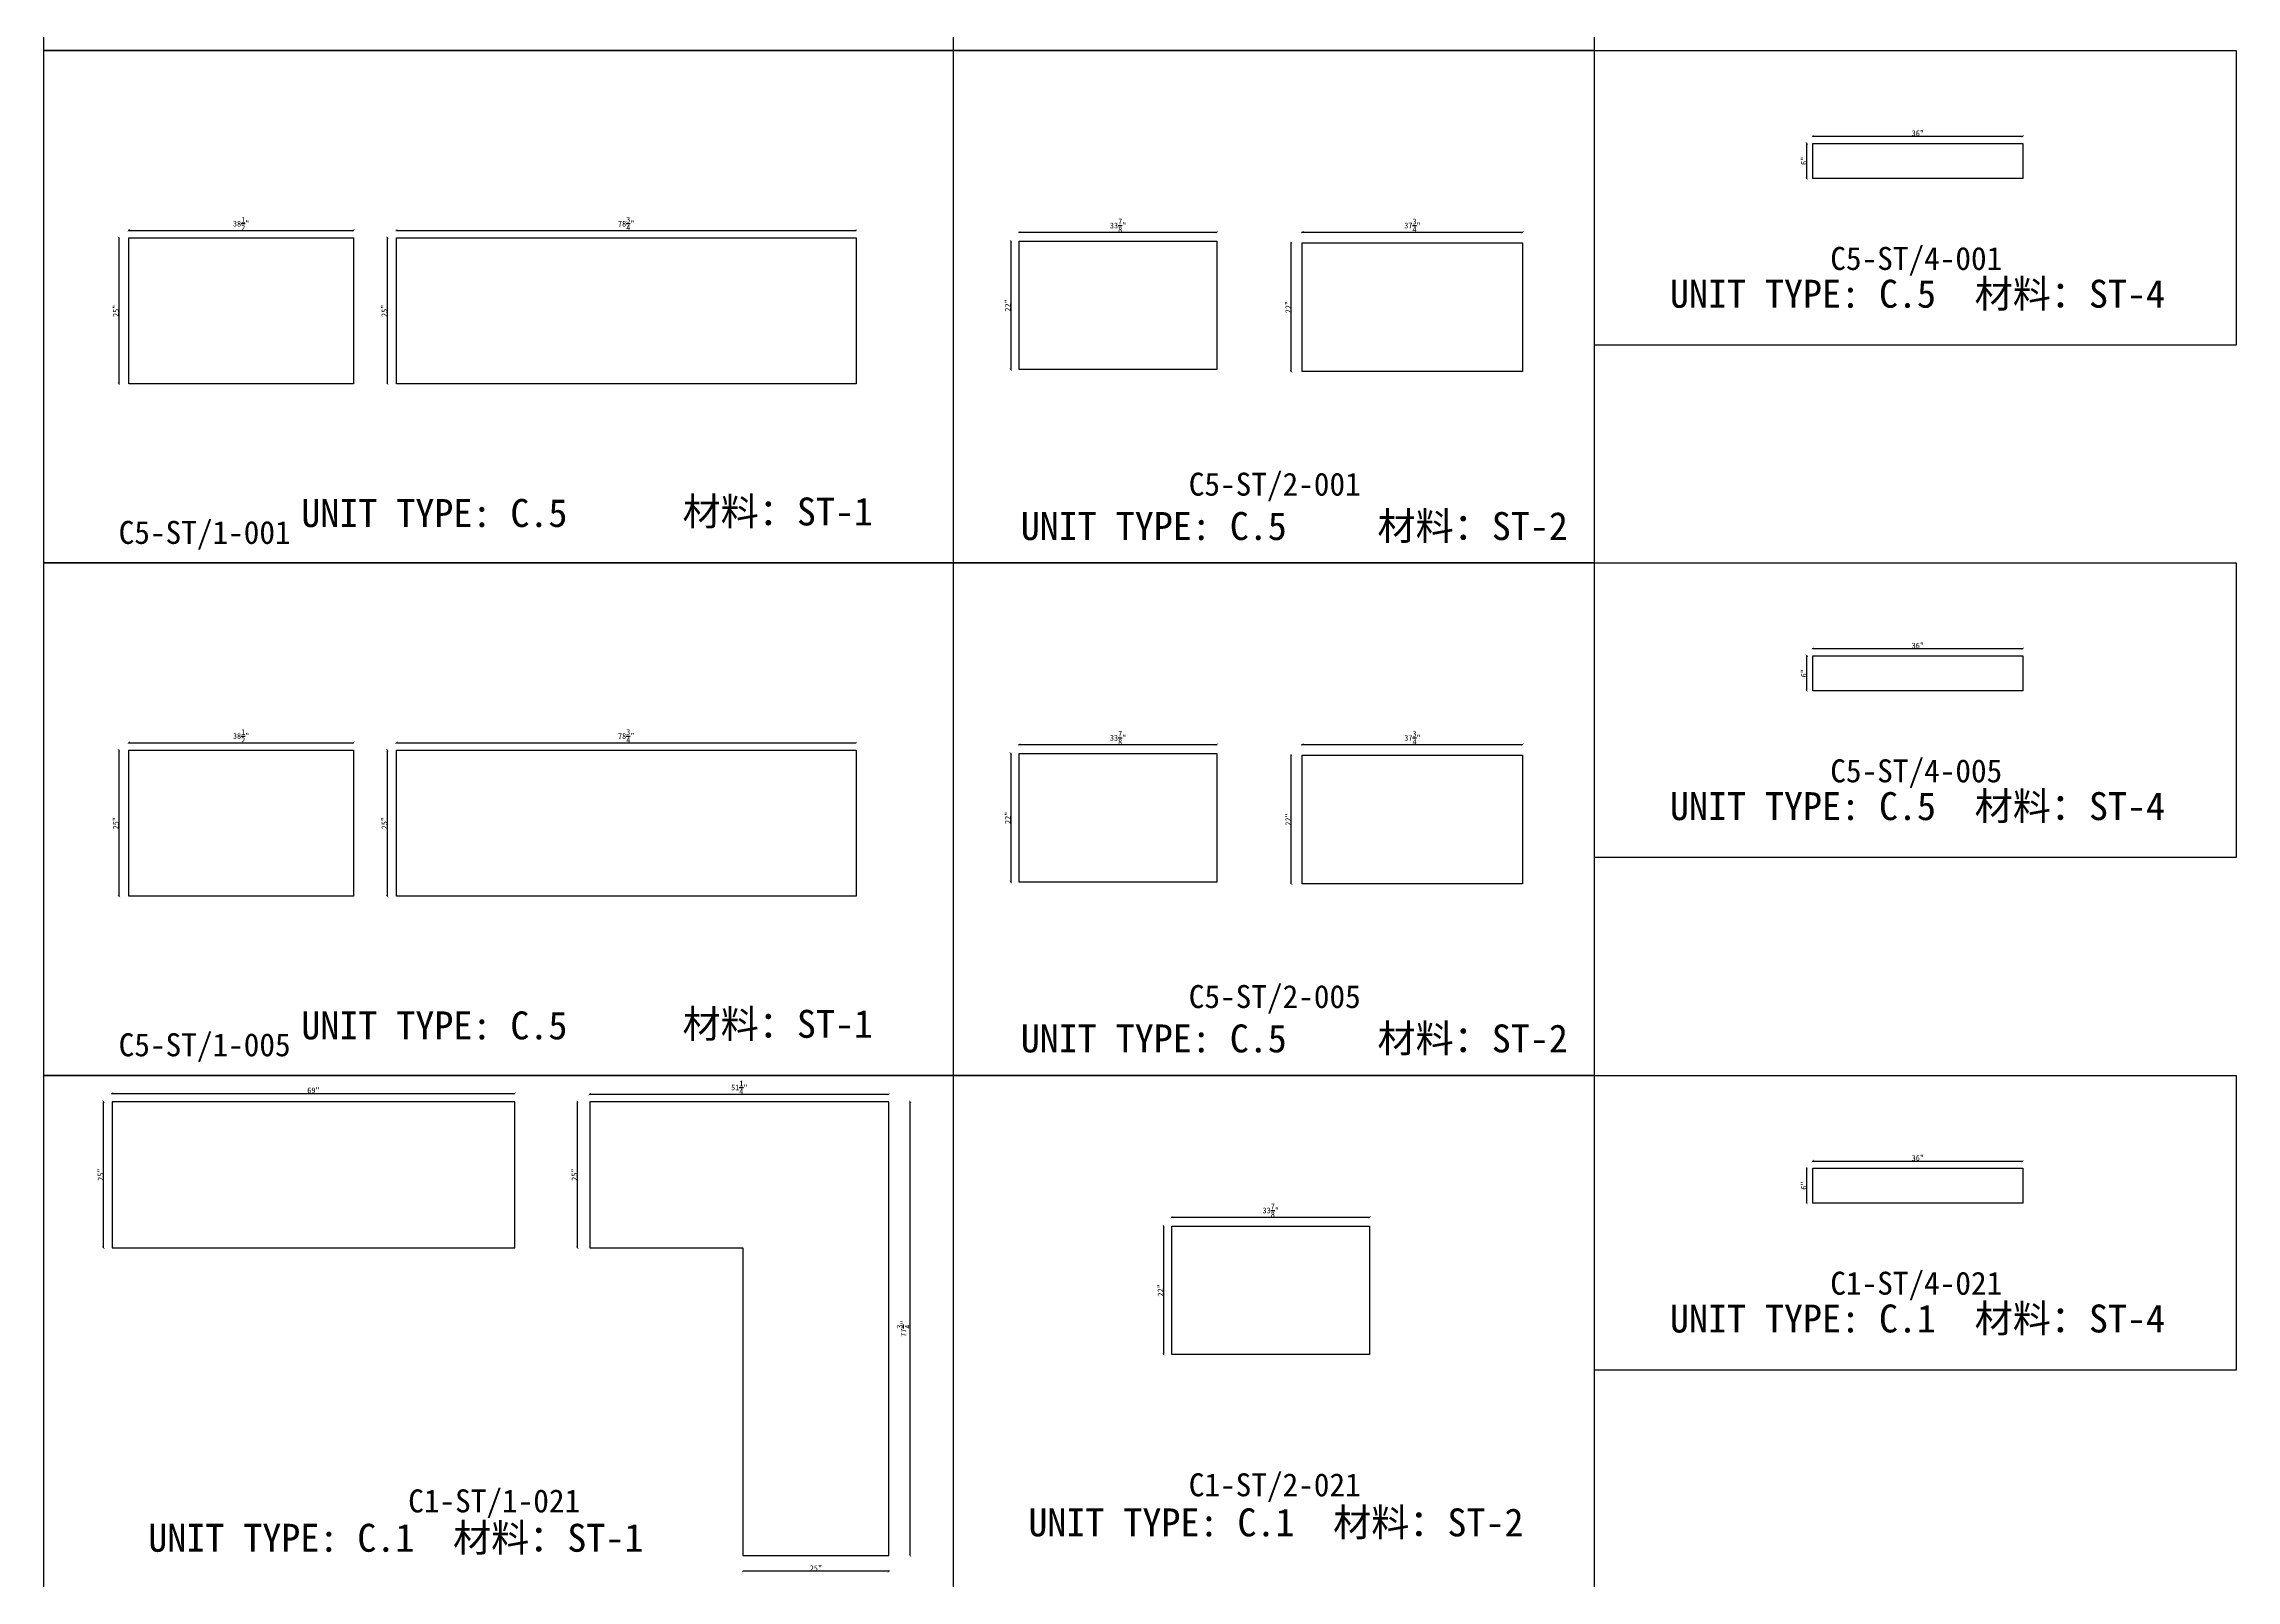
# Model space of a CAD drawing. Header units: millimetres. Extents: x -46966 to 138077, y -48408 to 2116.
# Drawn here: x -20934 to -11393, y -11444 to -4759 of the extents above; entities that cross this region are included whole.
import ezdxf
from ezdxf.enums import TextEntityAlignment as Align

# ---------------------------------------------------------------- set-up
doc = ezdxf.new("R2010")
doc.units = ezdxf.units.MM
doc.layers.add('PART_NUMBER', color=3, linetype='Continuous')
doc.styles.add('样式 1', font='')
doc.styles.get('样式 1').set_extended_font_data('NSimSun')
doc.dimstyles.new('副本 ISO-25', dxfattribs={"dimtxt": 25, "dimasz": 10, "dimexe": 1.5, "dimexo": 0.5, "dimtad": 1, "dimlfac": 0.03937, "dimlunit": 5, "dimtxsty": '样式 1', "dimblk": 'ARCHTICK', "dimcen": 2.5, "dimclrd": 256, "dimclrt": 1, "dimazin": 3, "dimtfac": 1, "dimtmove": 0, "dimatfit": 3, "dimfxlon": 1})

# ---------------------------------------------------------------- blocks, each defined once
blk = doc.blocks.new('_ArchTick')
at = {"color": 0, "linetype": 'ByBlock', "const_width": 0.15}
blk.add_lwpolyline([(-0.5, -0.5), (0.5, 0.5)], dxfattribs=at)
blk = doc.blocks.new('*D426')
at = {"color": 0, "lineweight": -2, "transparency": 16777216}
for p, q in [((-20564.2, -5571.8), (-20564.2, -5569.3)), ((-19586.3, -5571.8), (-19586.3, -5569.3))]:
    blk.add_line(p, q, dxfattribs=at)
at = {"lineweight": -2, "transparency": 16777216}
blk.add_line((-20564.2, -5570.8), (-19586.3, -5570.8), dxfattribs=at)
at = {"layer": 'Defpoints', "color": 0, "transparency": 16777216}
for p in [(-20564.2, -5603.4), (-19586.3, -5570.8), (-19586.3, -5603.4)]:
    blk.add_point(p, dxfattribs=at)
at = {"lineweight": -2, "transparency": 16777216, "xscale": 10, "yscale": 10, "zscale": 10, "rotation": 180}
blk.add_blockref('_ArchTick', (-20564.2, -5570.8), dxfattribs=at)
at = {"lineweight": -2, "transparency": 16777216, "xscale": 10, "yscale": 10, "zscale": 10}
blk.add_blockref('_ArchTick', (-19586.3, -5570.8), dxfattribs=at)
at = {"color": 1, "transparency": 16777216, "insert": (-20075.2, -5541.7), "char_height": 25, "attachment_point": 5, "style": '样式 1'}
blk.add_mtext('\\A1;38{\\H1x;\\S1/2;}"', dxfattribs=at)
blk = doc.blocks.new('*D427')
at = {"color": 0, "lineweight": -2, "transparency": 16777216}
for p, q in [((-20606.1, -5603.4), (-20608.6, -5603.4)), ((-20606.1, -6238.4), (-20608.6, -6238.4))]:
    blk.add_line(p, q, dxfattribs=at)
at = {"lineweight": -2, "transparency": 16777216}
blk.add_line((-20607.1, -5603.4), (-20607.1, -6238.4), dxfattribs=at)
at = {"layer": 'Defpoints', "color": 0, "transparency": 16777216}
for p in [(-20564.2, -5603.4), (-20607.1, -6238.4), (-20564.2, -6238.4)]:
    blk.add_point(p, dxfattribs=at)
at = {"lineweight": -2, "transparency": 16777216, "xscale": 10, "yscale": 10, "zscale": 10}
for p, rotation in [((-20607.1, -5603.4), 90), ((-20607.1, -6238.4), 270)]:
    blk.add_blockref('_ArchTick', p, dxfattribs=dict(at, rotation=rotation))
at = {"color": 1, "transparency": 16777216, "insert": (-20620.3, -5920.9), "char_height": 25, "attachment_point": 5, "rotation": 90, "style": '样式 1'}
blk.add_mtext('\\A1;25"', dxfattribs=at)
blk = doc.blocks.new('*D428')
at = {"color": 0, "lineweight": -2, "transparency": 16777216}
for p, q in [((-19399.5, -5571.8), (-19399.5, -5569.3)), ((-17399.3, -5571.8), (-17399.3, -5569.3))]:
    blk.add_line(p, q, dxfattribs=at)
at = {"lineweight": -2, "transparency": 16777216}
blk.add_line((-19399.5, -5570.8), (-17399.3, -5570.8), dxfattribs=at)
at = {"layer": 'Defpoints', "color": 0, "transparency": 16777216}
for p in [(-19399.5, -5603.4), (-17399.3, -5570.8), (-17399.3, -5603.4)]:
    blk.add_point(p, dxfattribs=at)
at = {"lineweight": -2, "transparency": 16777216, "xscale": 10, "yscale": 10, "zscale": 10, "rotation": 180}
blk.add_blockref('_ArchTick', (-19399.5, -5570.8), dxfattribs=at)
at = {"lineweight": -2, "transparency": 16777216, "xscale": 10, "yscale": 10, "zscale": 10}
blk.add_blockref('_ArchTick', (-17399.3, -5570.8), dxfattribs=at)
at = {"color": 1, "transparency": 16777216, "insert": (-18399.4, -5541.7), "char_height": 25, "attachment_point": 5, "style": '样式 1'}
blk.add_mtext('\\A1;78{\\H1x;\\S3/4;}"', dxfattribs=at)
blk = doc.blocks.new('*D429')
at = {"color": 0, "lineweight": -2, "transparency": 16777216}
for p, q in [((-19437.9, -5603.4), (-19440.4, -5603.4)), ((-19437.9, -6238.4), (-19440.4, -6238.4))]:
    blk.add_line(p, q, dxfattribs=at)
at = {"lineweight": -2, "transparency": 16777216}
blk.add_line((-19438.9, -6238.4), (-19438.9, -5603.4), dxfattribs=at)
at = {"layer": 'Defpoints', "color": 0, "transparency": 16777216}
for p in [(-19438.9, -5603.4), (-19399.5, -5603.4), (-19399.5, -6238.4)]:
    blk.add_point(p, dxfattribs=at)
at = {"lineweight": -2, "transparency": 16777216, "xscale": 10, "yscale": 10, "zscale": 10}
for p, rotation in [((-19438.9, -5603.4), 90), ((-19438.9, -6238.4), 270)]:
    blk.add_blockref('_ArchTick', p, dxfattribs=dict(at, rotation=rotation))
at = {"color": 1, "transparency": 16777216, "insert": (-19452, -5920.9), "char_height": 25, "attachment_point": 5, "rotation": 90, "style": '样式 1'}
blk.add_mtext('\\A1;25"', dxfattribs=at)
blk = doc.blocks.new('*D430')
at = {"color": 0, "lineweight": -2, "transparency": 16777216}
for p, q in [((-16689, -5579.8), (-16689, -5577.3)), ((-15828.5, -5579.8), (-15828.5, -5577.3))]:
    blk.add_line(p, q, dxfattribs=at)
at = {"lineweight": -2, "transparency": 16777216}
blk.add_line((-16689, -5578.8), (-15828.5, -5578.8), dxfattribs=at)
at = {"layer": 'Defpoints', "color": 0, "transparency": 16777216}
for p in [(-16689, -5618.2), (-15828.5, -5578.8), (-15828.5, -5618.2)]:
    blk.add_point(p, dxfattribs=at)
at = {"lineweight": -2, "transparency": 16777216, "xscale": 10, "yscale": 10, "zscale": 10, "rotation": 180}
blk.add_blockref('_ArchTick', (-16689, -5578.8), dxfattribs=at)
at = {"lineweight": -2, "transparency": 16777216, "xscale": 10, "yscale": 10, "zscale": 10}
blk.add_blockref('_ArchTick', (-15828.5, -5578.8), dxfattribs=at)
at = {"color": 1, "transparency": 16777216, "insert": (-16258.8, -5549.7), "char_height": 25, "attachment_point": 5, "style": '样式 1'}
blk.add_mtext('\\A1;33{\\H1x;\\S7/8;}"', dxfattribs=at)
blk = doc.blocks.new('*D431')
at = {"color": 0, "lineweight": -2, "transparency": 16777216}
for p, q in [((-16724.6, -5618.2), (-16727.1, -5618.2)), ((-16724.6, -6177), (-16727.1, -6177))]:
    blk.add_line(p, q, dxfattribs=at)
at = {"lineweight": -2, "transparency": 16777216}
blk.add_line((-16725.6, -5618.2), (-16725.6, -6177), dxfattribs=at)
at = {"layer": 'Defpoints', "color": 0, "transparency": 16777216}
for p in [(-16689, -5618.2), (-16725.6, -6177), (-16689, -6177)]:
    blk.add_point(p, dxfattribs=at)
at = {"lineweight": -2, "transparency": 16777216, "xscale": 10, "yscale": 10, "zscale": 10}
for p, rotation in [((-16725.6, -5618.2), 90), ((-16725.6, -6177), 270)]:
    blk.add_blockref('_ArchTick', p, dxfattribs=dict(at, rotation=rotation))
at = {"color": 1, "transparency": 16777216, "insert": (-16738.7, -5897.6), "char_height": 25, "attachment_point": 5, "rotation": 90, "style": '样式 1'}
blk.add_mtext('\\A1;22"', dxfattribs=at)
blk = doc.blocks.new('*D432')
at = {"color": 0, "lineweight": -2, "transparency": 16777216}
for p, q in [((-15457.2, -5579.8), (-15457.2, -5577.3)), ((-14498.3, -5579.8), (-14498.3, -5577.3))]:
    blk.add_line(p, q, dxfattribs=at)
at = {"lineweight": -2, "transparency": 16777216}
blk.add_line((-15457.2, -5578.8), (-14498.3, -5578.8), dxfattribs=at)
at = {"layer": 'Defpoints', "color": 0, "transparency": 16777216}
for p in [(-15457.2, -5625.6), (-14498.3, -5578.8), (-14498.3, -5625.6)]:
    blk.add_point(p, dxfattribs=at)
at = {"lineweight": -2, "transparency": 16777216, "xscale": 10, "yscale": 10, "zscale": 10, "rotation": 180}
blk.add_blockref('_ArchTick', (-15457.2, -5578.8), dxfattribs=at)
at = {"lineweight": -2, "transparency": 16777216, "xscale": 10, "yscale": 10, "zscale": 10}
blk.add_blockref('_ArchTick', (-14498.3, -5578.8), dxfattribs=at)
at = {"color": 1, "transparency": 16777216, "insert": (-14977.8, -5549.7), "char_height": 25, "attachment_point": 5, "style": '样式 1'}
blk.add_mtext('\\A1;37{\\H1x;\\S3/4;}"', dxfattribs=at)
blk = doc.blocks.new('*D433')
at = {"color": 0, "lineweight": -2, "transparency": 16777216}
for p, q in [((-15504.3, -5625.6), (-15506.8, -5625.6)), ((-15504.3, -6184.4), (-15506.8, -6184.4))]:
    blk.add_line(p, q, dxfattribs=at)
at = {"lineweight": -2, "transparency": 16777216}
blk.add_line((-15505.3, -6184.4), (-15505.3, -5625.6), dxfattribs=at)
at = {"layer": 'Defpoints', "color": 0, "transparency": 16777216}
for p in [(-15505.3, -5625.6), (-15457.2, -5625.6), (-15457.2, -6184.4)]:
    blk.add_point(p, dxfattribs=at)
at = {"lineweight": -2, "transparency": 16777216, "xscale": 10, "yscale": 10, "zscale": 10}
for p, rotation in [((-15505.3, -5625.6), 90), ((-15505.3, -6184.4), 270)]:
    blk.add_blockref('_ArchTick', p, dxfattribs=dict(at, rotation=rotation))
at = {"color": 1, "transparency": 16777216, "insert": (-15518.4, -5905), "char_height": 25, "attachment_point": 5, "rotation": 90, "style": '样式 1'}
blk.add_mtext('\\A1;22"', dxfattribs=at)
blk = doc.blocks.new('*D434')
at = {"color": 0, "lineweight": -2, "transparency": 16777216}
for p, q in [((-13235.7, -5162.4), (-13235.7, -5159.9)), ((-12321.3, -5162.4), (-12321.3, -5159.9))]:
    blk.add_line(p, q, dxfattribs=at)
at = {"lineweight": -2, "transparency": 16777216}
blk.add_line((-13235.7, -5161.4), (-12321.3, -5161.4), dxfattribs=at)
at = {"layer": 'Defpoints', "color": 0, "transparency": 16777216}
for p in [(-13235.7, -5192.3), (-12321.3, -5161.4), (-12321.3, -5192.3)]:
    blk.add_point(p, dxfattribs=at)
at = {"lineweight": -2, "transparency": 16777216, "xscale": 10, "yscale": 10, "zscale": 10, "rotation": 180}
blk.add_blockref('_ArchTick', (-13235.7, -5161.4), dxfattribs=at)
at = {"lineweight": -2, "transparency": 16777216, "xscale": 10, "yscale": 10, "zscale": 10}
blk.add_blockref('_ArchTick', (-12321.3, -5161.4), dxfattribs=at)
at = {"color": 1, "transparency": 16777216, "insert": (-12778.5, -5148.3), "char_height": 25, "attachment_point": 5, "style": '样式 1'}
blk.add_mtext('\\A1;36"', dxfattribs=at)
blk = doc.blocks.new('*D435')
at = {"color": 0, "lineweight": -2, "transparency": 16777216}
for p, q in [((-13260.5, -5192.3), (-13263, -5192.3)), ((-13260.5, -5344.7), (-13263, -5344.7))]:
    blk.add_line(p, q, dxfattribs=at)
at = {"lineweight": -2, "transparency": 16777216}
blk.add_line((-13261.5, -5344.7), (-13261.5, -5192.3), dxfattribs=at)
at = {"layer": 'Defpoints', "color": 0, "transparency": 16777216}
for p in [(-13261.5, -5192.3), (-13235.7, -5192.3), (-13235.7, -5344.7)]:
    blk.add_point(p, dxfattribs=at)
at = {"lineweight": -2, "transparency": 16777216, "xscale": 10, "yscale": 10, "zscale": 10}
for p, rotation in [((-13261.5, -5192.3), 90), ((-13261.5, -5344.7), 270)]:
    blk.add_blockref('_ArchTick', p, dxfattribs=dict(at, rotation=rotation))
at = {"color": 1, "transparency": 16777216, "insert": (-13274.7, -5268.5), "char_height": 25, "attachment_point": 5, "rotation": 90, "style": '样式 1'}
blk.add_mtext('\\A1;6"', dxfattribs=at)
blk = doc.blocks.new('*D436')
at = {"color": 0, "lineweight": -2, "transparency": 16777216}
for p, q in [((-20564.2, -7801.3), (-20564.2, -7798.8)), ((-19586.3, -7801.3), (-19586.3, -7798.8))]:
    blk.add_line(p, q, dxfattribs=at)
at = {"lineweight": -2, "transparency": 16777216}
blk.add_line((-20564.2, -7800.3), (-19586.3, -7800.3), dxfattribs=at)
at = {"layer": 'Defpoints', "color": 0, "transparency": 16777216}
for p in [(-19586.3, -7800.3), (-20564.2, -7833), (-19586.3, -7833)]:
    blk.add_point(p, dxfattribs=at)
at = {"lineweight": -2, "transparency": 16777216, "xscale": 10, "yscale": 10, "zscale": 10, "rotation": 180}
blk.add_blockref('_ArchTick', (-20564.2, -7800.3), dxfattribs=at)
at = {"lineweight": -2, "transparency": 16777216, "xscale": 10, "yscale": 10, "zscale": 10}
blk.add_blockref('_ArchTick', (-19586.3, -7800.3), dxfattribs=at)
at = {"color": 1, "transparency": 16777216, "insert": (-20075.2, -7771.3), "char_height": 25, "attachment_point": 5, "style": '样式 1'}
blk.add_mtext('\\A1;38{\\H1x;\\S1/2;}"', dxfattribs=at)
blk = doc.blocks.new('*D437')
at = {"color": 0, "lineweight": -2, "transparency": 16777216}
for p, q in [((-20606.1, -7833), (-20608.6, -7833)), ((-20606.1, -8468), (-20608.6, -8468))]:
    blk.add_line(p, q, dxfattribs=at)
at = {"lineweight": -2, "transparency": 16777216}
blk.add_line((-20607.1, -7833), (-20607.1, -8468), dxfattribs=at)
at = {"layer": 'Defpoints', "color": 0, "transparency": 16777216}
for p in [(-20564.2, -7833), (-20607.1, -8468), (-20564.2, -8468)]:
    blk.add_point(p, dxfattribs=at)
at = {"lineweight": -2, "transparency": 16777216, "xscale": 10, "yscale": 10, "zscale": 10}
for p, rotation in [((-20607.1, -7833), 90), ((-20607.1, -8468), 270)]:
    blk.add_blockref('_ArchTick', p, dxfattribs=dict(at, rotation=rotation))
at = {"color": 1, "transparency": 16777216, "insert": (-20620.3, -8150.5), "char_height": 25, "attachment_point": 5, "rotation": 90, "style": '样式 1'}
blk.add_mtext('\\A1;25"', dxfattribs=at)
blk = doc.blocks.new('*D438')
at = {"color": 0, "lineweight": -2, "transparency": 16777216}
for p, q in [((-19399.5, -7801.3), (-19399.5, -7798.8)), ((-17399.3, -7801.3), (-17399.3, -7798.8))]:
    blk.add_line(p, q, dxfattribs=at)
at = {"lineweight": -2, "transparency": 16777216}
blk.add_line((-19399.5, -7800.3), (-17399.3, -7800.3), dxfattribs=at)
at = {"layer": 'Defpoints', "color": 0, "transparency": 16777216}
for p in [(-17399.3, -7800.3), (-19399.5, -7833), (-17399.3, -7833)]:
    blk.add_point(p, dxfattribs=at)
at = {"lineweight": -2, "transparency": 16777216, "xscale": 10, "yscale": 10, "zscale": 10, "rotation": 180}
blk.add_blockref('_ArchTick', (-19399.5, -7800.3), dxfattribs=at)
at = {"lineweight": -2, "transparency": 16777216, "xscale": 10, "yscale": 10, "zscale": 10}
blk.add_blockref('_ArchTick', (-17399.3, -7800.3), dxfattribs=at)
at = {"color": 1, "transparency": 16777216, "insert": (-18399.4, -7771.2), "char_height": 25, "attachment_point": 5, "style": '样式 1'}
blk.add_mtext('\\A1;78{\\H1x;\\S3/4;}"', dxfattribs=at)
blk = doc.blocks.new('*D439')
at = {"color": 0, "lineweight": -2, "transparency": 16777216}
for p, q in [((-19437.9, -7833), (-19440.4, -7833)), ((-19437.9, -8468), (-19440.4, -8468))]:
    blk.add_line(p, q, dxfattribs=at)
at = {"lineweight": -2, "transparency": 16777216}
blk.add_line((-19438.9, -8468), (-19438.9, -7833), dxfattribs=at)
at = {"layer": 'Defpoints', "color": 0, "transparency": 16777216}
for p in [(-19438.9, -7833), (-19399.5, -7833), (-19399.5, -8468)]:
    blk.add_point(p, dxfattribs=at)
at = {"lineweight": -2, "transparency": 16777216, "xscale": 10, "yscale": 10, "zscale": 10}
for p, rotation in [((-19438.9, -7833), 90), ((-19438.9, -8468), 270)]:
    blk.add_blockref('_ArchTick', p, dxfattribs=dict(at, rotation=rotation))
at = {"color": 1, "transparency": 16777216, "insert": (-19452, -8150.5), "char_height": 25, "attachment_point": 5, "rotation": 90, "style": '样式 1'}
blk.add_mtext('\\A1;25"', dxfattribs=at)
blk = doc.blocks.new('*D440')
at = {"color": 0, "lineweight": -2, "transparency": 16777216}
for p, q in [((-16689, -7809.4), (-16689, -7806.9)), ((-15828.5, -7809.4), (-15828.5, -7806.9))]:
    blk.add_line(p, q, dxfattribs=at)
at = {"lineweight": -2, "transparency": 16777216}
blk.add_line((-16689, -7808.4), (-15828.5, -7808.4), dxfattribs=at)
at = {"layer": 'Defpoints', "color": 0, "transparency": 16777216}
for p in [(-15828.5, -7808.4), (-16689, -7847.8), (-15828.5, -7847.8)]:
    blk.add_point(p, dxfattribs=at)
at = {"lineweight": -2, "transparency": 16777216, "xscale": 10, "yscale": 10, "zscale": 10, "rotation": 180}
blk.add_blockref('_ArchTick', (-16689, -7808.4), dxfattribs=at)
at = {"lineweight": -2, "transparency": 16777216, "xscale": 10, "yscale": 10, "zscale": 10}
blk.add_blockref('_ArchTick', (-15828.5, -7808.4), dxfattribs=at)
at = {"color": 1, "transparency": 16777216, "insert": (-16258.8, -7779.3), "char_height": 25, "attachment_point": 5, "style": '样式 1'}
blk.add_mtext('\\A1;33{\\H1x;\\S7/8;}"', dxfattribs=at)
blk = doc.blocks.new('*D441')
at = {"color": 0, "lineweight": -2, "transparency": 16777216}
for p, q in [((-16724.6, -7847.8), (-16727.1, -7847.8)), ((-16724.6, -8406.6), (-16727.1, -8406.6))]:
    blk.add_line(p, q, dxfattribs=at)
at = {"lineweight": -2, "transparency": 16777216}
blk.add_line((-16725.6, -7847.8), (-16725.6, -8406.6), dxfattribs=at)
at = {"layer": 'Defpoints', "color": 0, "transparency": 16777216}
for p in [(-16689, -7847.8), (-16725.6, -8406.6), (-16689, -8406.6)]:
    blk.add_point(p, dxfattribs=at)
at = {"lineweight": -2, "transparency": 16777216, "xscale": 10, "yscale": 10, "zscale": 10}
for p, rotation in [((-16725.6, -7847.8), 90), ((-16725.6, -8406.6), 270)]:
    blk.add_blockref('_ArchTick', p, dxfattribs=dict(at, rotation=rotation))
at = {"color": 1, "transparency": 16777216, "insert": (-16738.7, -8127.2), "char_height": 25, "attachment_point": 5, "rotation": 90, "style": '样式 1'}
blk.add_mtext('\\A1;22"', dxfattribs=at)
blk = doc.blocks.new('*D442')
at = {"color": 0, "lineweight": -2, "transparency": 16777216}
for p, q in [((-15457.2, -7809.4), (-15457.2, -7806.9)), ((-14498.3, -7809.4), (-14498.3, -7806.9))]:
    blk.add_line(p, q, dxfattribs=at)
at = {"lineweight": -2, "transparency": 16777216}
blk.add_line((-15457.2, -7808.4), (-14498.3, -7808.4), dxfattribs=at)
at = {"layer": 'Defpoints', "color": 0, "transparency": 16777216}
for p in [(-14498.3, -7808.4), (-15457.2, -7855.2), (-14498.3, -7855.2)]:
    blk.add_point(p, dxfattribs=at)
at = {"lineweight": -2, "transparency": 16777216, "xscale": 10, "yscale": 10, "zscale": 10, "rotation": 180}
blk.add_blockref('_ArchTick', (-15457.2, -7808.4), dxfattribs=at)
at = {"lineweight": -2, "transparency": 16777216, "xscale": 10, "yscale": 10, "zscale": 10}
blk.add_blockref('_ArchTick', (-14498.3, -7808.4), dxfattribs=at)
at = {"color": 1, "transparency": 16777216, "insert": (-14977.8, -7779.3), "char_height": 25, "attachment_point": 5, "style": '样式 1'}
blk.add_mtext('\\A1;37{\\H1x;\\S3/4;}"', dxfattribs=at)
blk = doc.blocks.new('*D443')
at = {"color": 0, "lineweight": -2, "transparency": 16777216}
for p, q in [((-15504.3, -7855.2), (-15506.8, -7855.2)), ((-15504.3, -8414), (-15506.8, -8414))]:
    blk.add_line(p, q, dxfattribs=at)
at = {"lineweight": -2, "transparency": 16777216}
blk.add_line((-15505.3, -8414), (-15505.3, -7855.2), dxfattribs=at)
at = {"layer": 'Defpoints', "color": 0, "transparency": 16777216}
for p in [(-15505.3, -7855.2), (-15457.2, -7855.2), (-15457.2, -8414)]:
    blk.add_point(p, dxfattribs=at)
at = {"lineweight": -2, "transparency": 16777216, "xscale": 10, "yscale": 10, "zscale": 10}
for p, rotation in [((-15505.3, -7855.2), 90), ((-15505.3, -8414), 270)]:
    blk.add_blockref('_ArchTick', p, dxfattribs=dict(at, rotation=rotation))
at = {"color": 1, "transparency": 16777216, "insert": (-15518.4, -8134.6), "char_height": 25, "attachment_point": 5, "rotation": 90, "style": '样式 1'}
blk.add_mtext('\\A1;22"', dxfattribs=at)
blk = doc.blocks.new('*D444')
at = {"color": 0, "lineweight": -2, "transparency": 16777216}
for p, q in [((-13235.7, -7392), (-13235.7, -7389.5)), ((-12321.3, -7392), (-12321.3, -7389.5))]:
    blk.add_line(p, q, dxfattribs=at)
at = {"lineweight": -2, "transparency": 16777216}
blk.add_line((-13235.7, -7391), (-12321.3, -7391), dxfattribs=at)
at = {"layer": 'Defpoints', "color": 0, "transparency": 16777216}
for p in [(-13235.7, -7421.8), (-12321.3, -7391), (-12321.3, -7421.8)]:
    blk.add_point(p, dxfattribs=at)
at = {"lineweight": -2, "transparency": 16777216, "xscale": 10, "yscale": 10, "zscale": 10, "rotation": 180}
blk.add_blockref('_ArchTick', (-13235.7, -7391), dxfattribs=at)
at = {"lineweight": -2, "transparency": 16777216, "xscale": 10, "yscale": 10, "zscale": 10}
blk.add_blockref('_ArchTick', (-12321.3, -7391), dxfattribs=at)
at = {"color": 1, "transparency": 16777216, "insert": (-12778.5, -7377.9), "char_height": 25, "attachment_point": 5, "style": '样式 1'}
blk.add_mtext('\\A1;36"', dxfattribs=at)
blk = doc.blocks.new('*D445')
at = {"color": 0, "lineweight": -2, "transparency": 16777216}
for p, q in [((-13260.5, -7421.8), (-13263, -7421.8)), ((-13260.5, -7574.2), (-13263, -7574.2))]:
    blk.add_line(p, q, dxfattribs=at)
at = {"lineweight": -2, "transparency": 16777216}
blk.add_line((-13261.5, -7574.2), (-13261.5, -7421.8), dxfattribs=at)
at = {"layer": 'Defpoints', "color": 0, "transparency": 16777216}
for p in [(-13261.5, -7421.8), (-13235.7, -7421.8), (-13235.7, -7574.2)]:
    blk.add_point(p, dxfattribs=at)
at = {"lineweight": -2, "transparency": 16777216, "xscale": 10, "yscale": 10, "zscale": 10}
for p, rotation in [((-13261.5, -7421.8), 90), ((-13261.5, -7574.2), 270)]:
    blk.add_blockref('_ArchTick', p, dxfattribs=dict(at, rotation=rotation))
at = {"color": 1, "transparency": 16777216, "insert": (-13274.7, -7498), "char_height": 25, "attachment_point": 5, "rotation": 90, "style": '样式 1'}
blk.add_mtext('\\A1;6"', dxfattribs=at)
blk = doc.blocks.new('*D450')
at = {"color": 0, "lineweight": -2, "transparency": 16777216}
for p, q in [((-20673, -9362.6), (-20675.5, -9362.6)), ((-20673, -9997.6), (-20675.5, -9997.6))]:
    blk.add_line(p, q, dxfattribs=at)
at = {"lineweight": -2, "transparency": 16777216}
blk.add_line((-20674, -9997.6), (-20674, -9362.6), dxfattribs=at)
at = {"layer": 'Defpoints', "color": 0, "transparency": 16777216}
for p in [(-20674, -9362.6), (-20637, -9362.6), (-20637, -9997.6)]:
    blk.add_point(p, dxfattribs=at)
at = {"lineweight": -2, "transparency": 16777216, "xscale": 10, "yscale": 10, "zscale": 10}
for p, rotation in [((-20674, -9362.6), 90), ((-20674, -9997.6), 270)]:
    blk.add_blockref('_ArchTick', p, dxfattribs=dict(at, rotation=rotation))
at = {"color": 1, "transparency": 16777216, "insert": (-20687.1, -9680.1), "char_height": 25, "attachment_point": 5, "rotation": 90, "style": '样式 1'}
blk.add_mtext('\\A1;25"', dxfattribs=at)
blk = doc.blocks.new('*D451')
at = {"color": 0, "lineweight": -2, "transparency": 16777216}
for p, q in [((-20637, -9327.3), (-20637, -9324.8)), ((-18884.4, -9327.3), (-18884.4, -9324.8))]:
    blk.add_line(p, q, dxfattribs=at)
at = {"lineweight": -2, "transparency": 16777216}
blk.add_line((-20637, -9326.3), (-18884.4, -9326.3), dxfattribs=at)
at = {"layer": 'Defpoints', "color": 0, "transparency": 16777216}
for p in [(-18884.4, -9326.3), (-20637, -9362.6), (-18884.4, -9362.6)]:
    blk.add_point(p, dxfattribs=at)
at = {"lineweight": -2, "transparency": 16777216, "xscale": 10, "yscale": 10, "zscale": 10, "rotation": 180}
blk.add_blockref('_ArchTick', (-20637, -9326.3), dxfattribs=at)
at = {"lineweight": -2, "transparency": 16777216, "xscale": 10, "yscale": 10, "zscale": 10}
blk.add_blockref('_ArchTick', (-18884.4, -9326.3), dxfattribs=at)
at = {"color": 1, "transparency": 16777216, "insert": (-19760.7, -9313.1), "char_height": 25, "attachment_point": 5, "style": '样式 1'}
blk.add_mtext('\\A1;69"', dxfattribs=at)
blk = doc.blocks.new('*D452')
at = {"color": 0, "lineweight": -2, "transparency": 16777216}
for p, q in [((-18558.1, -9330.5), (-18558.1, -9328)), ((-17256.4, -9330.5), (-17256.4, -9328))]:
    blk.add_line(p, q, dxfattribs=at)
at = {"lineweight": -2, "transparency": 16777216}
blk.add_line((-18558.1, -9329.5), (-17256.4, -9329.5), dxfattribs=at)
at = {"layer": 'Defpoints', "color": 0, "transparency": 16777216}
for p in [(-17256.4, -9329.5), (-18558.1, -9362.6), (-17256.4, -9362.6)]:
    blk.add_point(p, dxfattribs=at)
at = {"lineweight": -2, "transparency": 16777216, "xscale": 10, "yscale": 10, "zscale": 10, "rotation": 180}
blk.add_blockref('_ArchTick', (-18558.1, -9329.5), dxfattribs=at)
at = {"lineweight": -2, "transparency": 16777216, "xscale": 10, "yscale": 10, "zscale": 10}
blk.add_blockref('_ArchTick', (-17256.4, -9329.5), dxfattribs=at)
at = {"color": 1, "transparency": 16777216, "insert": (-17907.3, -9300.4), "char_height": 25, "attachment_point": 5, "style": '样式 1'}
blk.add_mtext('\\A1;51{\\H1x;\\S1/4;}"', dxfattribs=at)
blk = doc.blocks.new('*D453')
at = {"color": 0, "lineweight": -2, "transparency": 16777216}
for p, q in [((-18610.6, -9362.6), (-18613.1, -9362.6)), ((-18610.6, -9997.6), (-18613.1, -9997.6))]:
    blk.add_line(p, q, dxfattribs=at)
at = {"lineweight": -2, "transparency": 16777216}
blk.add_line((-18611.6, -9997.6), (-18611.6, -9362.6), dxfattribs=at)
at = {"layer": 'Defpoints', "color": 0, "transparency": 16777216}
for p in [(-18611.6, -9362.6), (-18558.1, -9362.6), (-18558.1, -9997.6)]:
    blk.add_point(p, dxfattribs=at)
at = {"lineweight": -2, "transparency": 16777216, "xscale": 10, "yscale": 10, "zscale": 10}
for p, rotation in [((-18611.6, -9362.6), 90), ((-18611.6, -9997.6), 270)]:
    blk.add_blockref('_ArchTick', p, dxfattribs=dict(at, rotation=rotation))
at = {"color": 1, "transparency": 16777216, "insert": (-18624.7, -9680.1), "char_height": 25, "attachment_point": 5, "rotation": 90, "style": '样式 1'}
blk.add_mtext('\\A1;25"', dxfattribs=at)
blk = doc.blocks.new('*D446')
at = {"color": 0, "lineweight": -2, "transparency": 16777216}
for p, q in [((-17891.4, -11404.9), (-17891.4, -11407.4)), ((-17256.4, -11404.9), (-17256.4, -11407.4))]:
    blk.add_line(p, q, dxfattribs=at)
at = {"lineweight": -2, "transparency": 16777216}
blk.add_line((-17256.4, -11405.9), (-17891.4, -11405.9), dxfattribs=at)
at = {"layer": 'Defpoints', "color": 0, "transparency": 16777216}
for p in [(-17891.4, -11337.5), (-17256.4, -11337.5), (-17891.4, -11405.9)]:
    blk.add_point(p, dxfattribs=at)
at = {"lineweight": -2, "transparency": 16777216, "xscale": 10, "yscale": 10, "zscale": 10, "rotation": 180}
blk.add_blockref('_ArchTick', (-17891.4, -11405.9), dxfattribs=at)
at = {"lineweight": -2, "transparency": 16777216, "xscale": 10, "yscale": 10, "zscale": 10}
blk.add_blockref('_ArchTick', (-17256.4, -11405.9), dxfattribs=at)
at = {"color": 1, "transparency": 16777216, "insert": (-17573.9, -11392.7), "char_height": 25, "attachment_point": 5, "style": '样式 1'}
blk.add_mtext('\\A1;25"', dxfattribs=at)
blk = doc.blocks.new('*D447')
at = {"color": 0, "lineweight": -2, "transparency": 16777216}
for p, q in [((-17164.2, -9362.6), (-17161.7, -9362.6)), ((-17164.2, -11337.5), (-17161.7, -11337.5))]:
    blk.add_line(p, q, dxfattribs=at)
at = {"lineweight": -2, "transparency": 16777216}
blk.add_line((-17163.2, -11337.5), (-17163.2, -9362.6), dxfattribs=at)
at = {"layer": 'Defpoints', "color": 0, "transparency": 16777216}
for p in [(-17256.4, -9362.6), (-17163.2, -9362.6), (-17256.4, -11337.5)]:
    blk.add_point(p, dxfattribs=at)
at = {"lineweight": -2, "transparency": 16777216, "xscale": 10, "yscale": 10, "zscale": 10}
for p, rotation in [((-17163.2, -9362.6), 90), ((-17163.2, -11337.5), 270)]:
    blk.add_blockref('_ArchTick', p, dxfattribs=dict(at, rotation=rotation))
at = {"color": 1, "transparency": 16777216, "insert": (-17192.3, -10350), "char_height": 25, "attachment_point": 5, "rotation": 90, "style": '样式 1'}
blk.add_mtext('\\A1;77{\\H1x;\\S3/4;}"', dxfattribs=at)
blk = doc.blocks.new('*D448')
at = {"color": 0, "lineweight": -2, "transparency": 16777216}
for p, q in [((-16024.5, -9865.7), (-16024.5, -9863.2)), ((-15164.1, -9865.7), (-15164.1, -9863.2))]:
    blk.add_line(p, q, dxfattribs=at)
at = {"lineweight": -2, "transparency": 16777216}
blk.add_line((-16024.5, -9864.7), (-15164.1, -9864.7), dxfattribs=at)
at = {"layer": 'Defpoints', "color": 0, "transparency": 16777216}
for p in [(-16024.5, -9904.1), (-15164.1, -9864.7), (-15164.1, -9904.1)]:
    blk.add_point(p, dxfattribs=at)
at = {"lineweight": -2, "transparency": 16777216, "xscale": 10, "yscale": 10, "zscale": 10, "rotation": 180}
blk.add_blockref('_ArchTick', (-16024.5, -9864.7), dxfattribs=at)
at = {"lineweight": -2, "transparency": 16777216, "xscale": 10, "yscale": 10, "zscale": 10}
blk.add_blockref('_ArchTick', (-15164.1, -9864.7), dxfattribs=at)
at = {"color": 1, "transparency": 16777216, "insert": (-15594.3, -9835.6), "char_height": 25, "attachment_point": 5, "style": '样式 1'}
blk.add_mtext('\\A1;33{\\H1x;\\S7/8;}"', dxfattribs=at)
blk = doc.blocks.new('*D449')
at = {"color": 0, "lineweight": -2, "transparency": 16777216}
for p, q in [((-16060.1, -9904.1), (-16062.6, -9904.1)), ((-16060.1, -10462.9), (-16062.6, -10462.9))]:
    blk.add_line(p, q, dxfattribs=at)
at = {"lineweight": -2, "transparency": 16777216}
blk.add_line((-16061.1, -9904.1), (-16061.1, -10462.9), dxfattribs=at)
at = {"layer": 'Defpoints', "color": 0, "transparency": 16777216}
for p in [(-16024.5, -9904.1), (-16061.1, -10462.9), (-16024.5, -10462.9)]:
    blk.add_point(p, dxfattribs=at)
at = {"lineweight": -2, "transparency": 16777216, "xscale": 10, "yscale": 10, "zscale": 10}
for p, rotation in [((-16061.1, -9904.1), 90), ((-16061.1, -10462.9), 270)]:
    blk.add_blockref('_ArchTick', p, dxfattribs=dict(at, rotation=rotation))
at = {"color": 1, "transparency": 16777216, "insert": (-16074.3, -10183.5), "char_height": 25, "attachment_point": 5, "rotation": 90, "style": '样式 1'}
blk.add_mtext('\\A1;22"', dxfattribs=at)
blk = doc.blocks.new('*D454')
at = {"color": 0, "lineweight": -2, "transparency": 16777216}
for p, q in [((-13235.7, -9621.6), (-13235.7, -9619.1)), ((-12321.3, -9621.6), (-12321.3, -9619.1))]:
    blk.add_line(p, q, dxfattribs=at)
at = {"lineweight": -2, "transparency": 16777216}
blk.add_line((-13235.7, -9620.6), (-12321.3, -9620.6), dxfattribs=at)
at = {"layer": 'Defpoints', "color": 0, "transparency": 16777216}
for p in [(-12321.3, -9620.6), (-13235.7, -9651.4), (-12321.3, -9651.4)]:
    blk.add_point(p, dxfattribs=at)
at = {"lineweight": -2, "transparency": 16777216, "xscale": 10, "yscale": 10, "zscale": 10, "rotation": 180}
blk.add_blockref('_ArchTick', (-13235.7, -9620.6), dxfattribs=at)
at = {"lineweight": -2, "transparency": 16777216, "xscale": 10, "yscale": 10, "zscale": 10}
blk.add_blockref('_ArchTick', (-12321.3, -9620.6), dxfattribs=at)
at = {"color": 1, "transparency": 16777216, "insert": (-12778.5, -9607.5), "char_height": 25, "attachment_point": 5, "style": '样式 1'}
blk.add_mtext('\\A1;36"', dxfattribs=at)
blk = doc.blocks.new('*D455')
at = {"color": 0, "lineweight": -2, "transparency": 16777216}
for p, q in [((-13260.5, -9651.4), (-13263, -9651.4)), ((-13260.5, -9803.8), (-13263, -9803.8))]:
    blk.add_line(p, q, dxfattribs=at)
at = {"lineweight": -2, "transparency": 16777216}
blk.add_line((-13261.5, -9803.8), (-13261.5, -9651.4), dxfattribs=at)
at = {"layer": 'Defpoints', "color": 0, "transparency": 16777216}
for p in [(-13261.5, -9651.4), (-13235.7, -9651.4), (-13235.7, -9803.8)]:
    blk.add_point(p, dxfattribs=at)
at = {"lineweight": -2, "transparency": 16777216, "xscale": 10, "yscale": 10, "zscale": 10}
for p, rotation in [((-13261.5, -9651.4), 90), ((-13261.5, -9803.8), 270)]:
    blk.add_blockref('_ArchTick', p, dxfattribs=dict(at, rotation=rotation))
at = {"color": 1, "transparency": 16777216, "insert": (-13274.7, -9727.6), "char_height": 25, "attachment_point": 5, "rotation": 90, "style": '样式 1'}
blk.add_mtext('\\A1;6"', dxfattribs=at)

msp = doc.modelspace()

# ---------------------------------------------------------------- linework, layer by layer
at = {"color": 1}
for points in [[(-20933.783, -2268.124), (-16976.902, -2268.124), (-16976.902, -4788.542), (-20933.783, -4788.542)], [(-16976.902, -4788.542), (-14185.027, -4788.542), (-14185.027, -2268.124), (-16976.902, -2268.124)], [(-20933.783, -4788.542), (-16976.902, -4788.542), (-16976.902, -7018.109), (-20933.783, -7018.109)], [(-16976.902, -7018.109), (-14185.027, -7018.109), (-14185.027, -4788.542), (-16976.902, -4788.542)], [(-14185.027, -4788.542), (-11393.153, -4788.542), (-11393.153, -6070.94), (-14185.027, -6070.94)], [(-20933.783, -7018.109), (-16976.902, -7018.109), (-16976.902, -9247.677), (-20933.783, -9247.677)], [(-16976.902, -9247.677), (-14185.027, -9247.677), (-14185.027, -7018.109), (-16976.902, -7018.109)], [(-14185.027, -7018.109), (-11393.153, -7018.109), (-11393.153, -8300.507), (-14185.027, -8300.507)], [(-20933.783, -9247.677), (-16976.902, -9247.677), (-16976.902, -11477.244), (-20933.783, -11477.244)], [(-16976.902, -11477.244), (-14185.027, -11477.244), (-14185.027, -9247.677), (-16976.902, -9247.677)], [(-14185.027, -9247.677), (-11393.153, -9247.677), (-11393.153, -10530.074), (-14185.027, -10530.074)]]:
    msp.add_lwpolyline(points, close=True, dxfattribs=at)
for points in [[(-13235.708, -5192.279), (-12321.308, -5192.279), (-12321.308, -5344.679), (-13235.708, -5344.679)], [(-20564.184, -5603.429), (-19586.284, -5603.429), (-19586.284, -6238.429), (-20564.184, -6238.429)], [(-19399.529, -5603.429), (-17399.279, -5603.429), (-17399.279, -6238.429), (-19399.529, -6238.429)], [(-16688.964, -5618.219), (-15828.539, -5618.219), (-15828.539, -6177.019), (-16688.964, -6177.019)], [(-15457.177, -5625.649), (-14498.327, -5625.649), (-14498.327, -6184.449), (-15457.177, -6184.449)], [(-13235.708, -7421.846), (-12321.308, -7421.846), (-12321.308, -7574.246), (-13235.708, -7574.246)], [(-20564.184, -7832.996), (-19586.284, -7832.996), (-19586.284, -8467.996), (-20564.184, -8467.996)], [(-19399.529, -7832.996), (-17399.279, -7832.996), (-17399.279, -8467.996), (-19399.529, -8467.996)], [(-16688.964, -7847.786), (-15828.539, -7847.786), (-15828.539, -8406.586), (-16688.964, -8406.586)], [(-15457.177, -7855.216), (-14498.327, -7855.216), (-14498.327, -8414.016), (-15457.177, -8414.016)], [(-20637.032, -9997.603), (-18884.432, -9997.603), (-18884.432, -9362.603), (-20637.032, -9362.603)], [(-17256.387, -9362.603), (-18558.137, -9362.603), (-18558.137, -9997.603), (-17891.387, -9997.603), (-17891.387, -11337.453), (-17256.387, -11337.453)], [(-13235.708, -9651.413), (-12321.308, -9651.413), (-12321.308, -9803.813), (-13235.708, -9803.813)], [(-16024.503, -9904.145), (-15164.078, -9904.145), (-15164.078, -10462.945), (-16024.503, -10462.945)]]:
    msp.add_lwpolyline(points, close=True)

# ---------------------------------------------------------------- texts
at = {"style": '样式 1'}
for s, p in [('UNIT TYPE: C.5', (-13857.399, -5907.436)), ('材料：ST-4', (-12531.118, -5907.436)), ('UNIT TYPE: C.5', (-19813.349, -6861.567)), ('材料：ST-1', (-18154.062, -6854.912)), ('UNIT TYPE: C.5', (-16682.574, -6918.241)), ('材料：ST-2', (-15129.85, -6918.241)), ('UNIT TYPE: C.5', (-13857.399, -8137.003)), ('材料：ST-4', (-12531.118, -8137.003)), ('UNIT TYPE: C.5', (-19813.349, -9091.134)), ('材料：ST-1', (-18154.062, -9084.479)), ('UNIT TYPE: C.5', (-16682.574, -9147.808)), ('材料：ST-2', (-15129.85, -9147.808)), ('UNIT TYPE: C.1', (-13857.399, -10366.57)), ('材料：ST-4', (-12531.118, -10366.57)), ('UNIT TYPE: C.1', (-16649.274, -11253.748)), ('材料：ST-2', (-15322.993, -11253.748)), ('UNIT TYPE: C.1', (-20479.36, -11320.702)), ('材料：ST-1', (-19153.079, -11320.702))]:
    msp.add_text(s, height=121.5865, dxfattribs=at).set_placement(p)
at = {"layer": 'PART_NUMBER', "color": 3, "style": '样式 1'}
for s, p in [('C5-ST/4-001', (-12785.164, -5693.109)), ('C5-ST/2-001', (-15577.038, -6675.279)), ('C5-ST/1-001', (-20233.92, -6885.279)), ('C5-ST/4-005', (-12785.164, -7922.676)), ('C5-ST/2-005', (-15577.038, -8904.846)), ('C5-ST/1-005', (-20233.92, -9114.846)), ('C1-ST/4-021', (-12785.164, -10152.243)), ('C1-ST/2-021', (-15577.038, -11029.413)), ('C1-ST/1-021', (-18973.92, -11099.413))]:
    msp.add_text(s, height=100, dxfattribs=at).set_placement(p, align=Align.MIDDLE_CENTER)

# ---------------------------------------------------------------- dimensions: what is measured, and where the dimension line sits
for base, p1, p2, picture, middle in [((-12321.308, -5161.443), (-13235.708, -5192.279), (-12321.308, -5192.279), '*D434', (-12778.508, -5148.318)), ((-19586.284, -5570.754), (-20564.184, -5603.429), (-19586.284, -5603.429), '*D426', (-20075.234, -5541.731)), ((-17399.279, -5570.754), (-19399.529, -5603.429), (-17399.279, -5603.429), '*D428', (-18399.404, -5541.661)), ((-15828.539, -5578.792), (-16688.964, -5618.219), (-15828.539, -5618.219), '*D430', (-16258.752, -5549.699)), ((-14498.327, -5578.792), (-15457.177, -5625.649), (-14498.327, -5625.649), '*D432', (-14977.752, -5549.699)), ((-12321.308, -7391.01), (-13235.708, -7421.846), (-12321.308, -7421.846), '*D444', (-12778.508, -7377.885)), ((-19586.284, -7800.322), (-20564.184, -7832.996), (-19586.284, -7832.996), '*D436', (-20075.234, -7771.298)), ((-17399.279, -7800.322), (-19399.529, -7832.996), (-17399.279, -7832.996), '*D438', (-18399.404, -7771.228)), ((-15828.539, -7808.359), (-16688.964, -7847.786), (-15828.539, -7847.786), '*D440', (-16258.752, -7779.266)), ((-14498.327, -7808.359), (-15457.177, -7855.216), (-14498.327, -7855.216), '*D442', (-14977.752, -7779.266)), ((-18884.432, -9326.273), (-20637.032, -9362.603), (-18884.432, -9362.603), '*D451', (-19760.732, -9313.148)), ((-17256.387, -9329.47), (-18558.137, -9362.603), (-17256.387, -9362.603), '*D452', (-17907.262, -9300.447)), ((-12321.308, -9620.577), (-13235.708, -9651.413), (-12321.308, -9651.413), '*D454', (-12778.508, -9607.452)), ((-15164.078, -9864.718), (-16024.503, -9904.145), (-15164.078, -9904.145), '*D448', (-15594.29, -9835.625)), ((-17891.387, -11405.869), (-17256.387, -11337.453), (-17891.387, -11337.453), '*D446', (-17573.887, -11392.744))]:
    dim = msp.add_linear_dim(base=base, p1=p1, p2=p2, dimstyle='副本 ISO-25')
    dim.commit()
    dim.dimension.update_dxf_attribs({"geometry": picture, "text_midpoint": middle})
for base, p1, p2, picture, middle in [((-13261.543, -5192.279), (-13235.708, -5344.679), (-13235.708, -5192.279), '*D435', (-13274.668, -5268.479)), ((-20607.138, -6238.429), (-20564.184, -5603.429), (-20564.184, -6238.429), '*D427', (-20620.263, -5920.929)), ((-19438.886, -5603.429), (-19399.529, -6238.429), (-19399.529, -5603.429), '*D429', (-19452.011, -5920.929)), ((-16725.61, -6177.019), (-16688.964, -5618.219), (-16688.964, -6177.019), '*D431', (-16738.735, -5897.619)), ((-15505.286, -5625.649), (-15457.177, -6184.449), (-15457.177, -5625.649), '*D433', (-15518.411, -5905.049)), ((-13261.543, -7421.846), (-13235.708, -7574.246), (-13235.708, -7421.846), '*D445', (-13274.668, -7498.046)), ((-20607.138, -8467.996), (-20564.184, -7832.996), (-20564.184, -8467.996), '*D437', (-20620.263, -8150.496)), ((-19438.886, -7832.996), (-19399.529, -8467.996), (-19399.529, -7832.996), '*D439', (-19452.011, -8150.496)), ((-16725.61, -8406.586), (-16688.964, -7847.786), (-16688.964, -8406.586), '*D441', (-16738.735, -8127.186)), ((-15505.286, -7855.216), (-15457.177, -8414.016), (-15457.177, -7855.216), '*D443', (-15518.411, -8134.616)), ((-20673.971, -9362.603), (-20637.032, -9997.603), (-20637.032, -9362.603), '*D450', (-20687.096, -9680.103)), ((-18611.582, -9362.603), (-18558.137, -9997.603), (-18558.137, -9362.603), '*D453', (-18624.707, -9680.103)), ((-17163.164, -9362.603), (-17256.387, -11337.453), (-17256.387, -9362.603), '*D447', (-17192.258, -10350.028)), ((-13261.543, -9651.413), (-13235.708, -9803.813), (-13235.708, -9651.413), '*D455', (-13274.668, -9727.613)), ((-16061.149, -10462.945), (-16024.503, -9904.145), (-16024.503, -10462.945), '*D449', (-16074.274, -10183.545))]:
    dim = msp.add_linear_dim(base=base, p1=p1, p2=p2, angle=90, dimstyle='副本 ISO-25')
    dim.commit()
    dim.dimension.update_dxf_attribs({"geometry": picture, "text_midpoint": middle})

doc.saveas('drawing.dxf')
